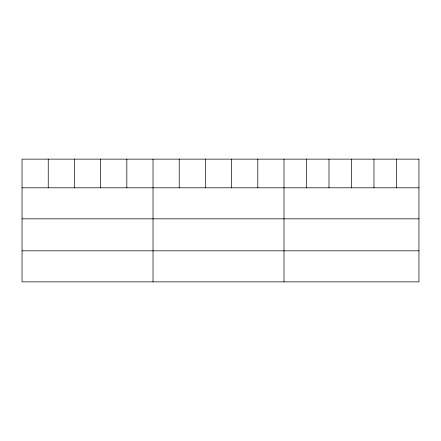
<?xml version="1.0" encoding="UTF-8"?>
<svg xmlns="http://www.w3.org/2000/svg" width="441" height="441" viewBox="0 0 441 441"><rect width="100%" height="100%" fill="white"/><g stroke="black" fill="none" stroke-linecap="round" stroke-linejoin="round"><path stroke-width="0.66" d="M22.05 187.805L418.95 187.805M22.05 218.846L418.95 218.846M22.05 250.824L418.95 250.824M396.459 159.135L396.459 187.805M373.968 159.135L373.968 187.805M351.477 159.135L351.477 187.805M328.986 159.135L328.986 187.805M306.495 159.135L306.495 187.805M284.004 159.135L284.004 281.865M257.809 159.135L257.809 187.805M231.613 159.135L231.613 187.805M205.418 159.135L205.418 187.805M179.222 159.135L179.222 187.805M153.027 159.135L153.027 281.865M126.832 159.135L126.832 187.805M100.636 159.135L100.636 187.805M74.441 159.135L74.441 187.805M48.245 159.135L48.245 187.805M418.95 159.135L22.05 159.135L22.05 281.865L418.95 281.865L418.95 159.135"/></g></svg>
